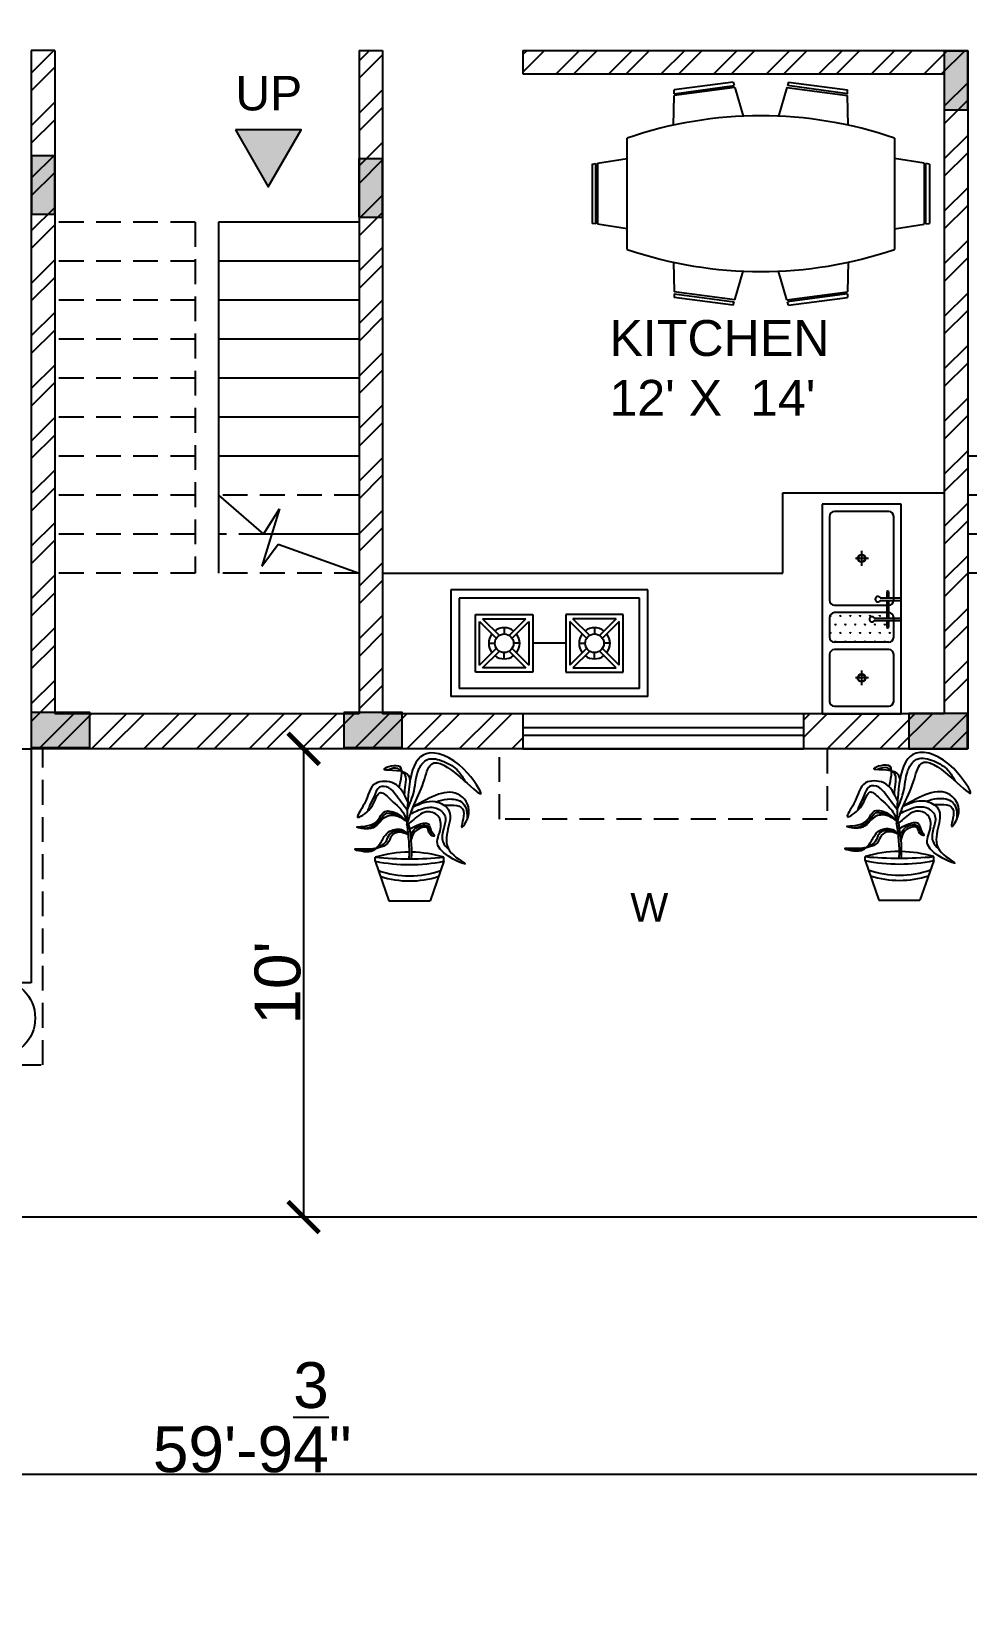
# Model space of a CAD drawing. Header units: inches. Extents: x 4042 to 9522, y 1055 to 2843.
# Drawn here: x 4408.4 to 4648.4, y 1054.6 to 1455.6 of the extents above; entities that cross this region are included whole.
import ezdxf

# ---------------------------------------------------------------- set-up
doc = ezdxf.new("R2010")
doc.units = ezdxf.units.IN
doc.linetypes.add('HIDDEN', pattern=[9.525, 6.35, -3.175])
doc.layers.get('0').update_dxf_attribs({"lineweight": 25})
for name, color, linetype in [('1.wall', 7, 'Continuous'), ('10.porch', 100, 'HIDDEN'), ('12.dimension', 8, 'Continuous'), ('3.window', 4, 'Continuous'), ('4.chajja', 6, 'HIDDEN'), ('5.hatching', 8, 'Continuous'), ('6.column', 1, 'Continuous'), ('7.furniture', 2, 'Continuous'), ('8.text', 3, 'Continuous'), ('9.stairs', 163, 'Continuous'), ('FURNITURE', 40, 'Continuous'), ('PLANTERS', 3, 'Continuous')]:
    doc.layers.add(name, color=color, linetype=linetype)
doc.styles.get("Standard").update_dxf_attribs({"font": 'arial.ttf'})
doc.linetypes.add('ZIGZAG', pattern='A,0.00254,-5.08,[131,ltypeshp.shx,S=5.08,R=0,X=-5.08,Y=0],-10.16,[131,ltypeshp.shx,S=5.08,R=180,X=5.08,Y=0],-5.08', length=20.32254)
doc.dimstyles.new('ISO-25', dxfattribs={"dimtxt": 11.75, "dimasz": 8, "dimexe": 1.25, "dimexo": 0.625, "dimtad": 1, "dimlunit": 4, "dimtxsty": 'Standard', "dimblk": 'ARCHTICK', "dimcen": 2.5, "dimadec": 0, "dimazin": 0, "dimtfac": 1, "dimtmove": 0, "dimatfit": 3, "dimfxl": 1, "dimarcsym": 0})

# ---------------------------------------------------------------- blocks, each defined once
blk = doc.blocks.new('DIN-TAB')
at = {"layer": 'FURNITURE'}
for p, q in [((-7.46, 51.08), (-23.32, 48.96)), ((-7.46, 51.08), (-7.17, 50.11)), ((7.46, 51.08), (7.17, 50.11)), ((7.46, 51.08), (23.32, 48.96)), ((-23.54, 39.35), (-23.35, 47.44)), ((-7.03, 49.62), (-23.36, 47.44)), ((-23.35, 47.95), (-7.18, 50.11)), ((-23.34, 47.95), (-23.32, 48.96)), ((-7.03, 49.62), (-4.73, 41.86)), ((7.03, 49.62), (4.73, 41.86)), ((7.03, 49.62), (23.36, 47.44)), ((23.35, 47.95), (7.18, 50.11)), ((23.34, 47.95), (23.32, 48.96)), ((23.54, 39.35), (23.35, 47.44)), ((-36, 5.99), (-36, 35.99)), ((36, 35.99), (36, 5.99)), ((-44, 29.23), (-36, 30.48)), ((44, 29.23), (36, 30.48)), ((-45.5, 28.99), (-44.5, 29.15)), ((-45.5, 28.99), (-45.5, 12.99)), ((-44.5, 12.83), (-44.5, 29.15)), ((-44, 29.22), (-44, 12.75)), ((44, 29.22), (44, 12.75)), ((44.5, 12.83), (44.5, 29.15)), ((45.5, 28.99), (44.5, 29.15)), ((45.5, 28.99), (45.5, 12.99)), ((-44.5, 12.84), (-45.5, 12.99)), ((-36, 11.51), (-44, 12.76)), ((36, 11.51), (44, 12.76)), ((44.5, 12.84), (45.5, 12.99)), ((-23.54, 2.64), (-23.35, -5.46)), ((-7.03, -7.64), (-4.73, 0.13)), ((7.03, -7.64), (4.73, 0.13)), ((23.54, 2.64), (23.35, -5.46)), ((-7.03, -7.64), (-23.36, -5.46)), ((-23.35, -5.97), (-7.18, -8.12)), ((-23.34, -5.97), (-23.32, -6.98)), ((-7.46, -9.09), (-23.32, -6.98)), ((-7.46, -9.09), (-7.17, -8.12)), ((7.03, -7.64), (23.36, -5.46)), ((7.46, -9.09), (7.17, -8.12)), ((23.35, -5.97), (7.18, -8.12)), ((7.46, -9.09), (23.32, -6.98)), ((23.34, -5.97), (23.32, -6.98))]:
    blk.add_line(p, q, dxfattribs=at)
for centre, start, end in [((0, -69.15), 71.0987, 108.9013), ((0, 111.13), 251.0987, 288.9013)]:
    blk.add_arc(centre, 111.13, start, end, dxfattribs=at)
blk = doc.blocks.new('gas')
at = {"layer": 'FURNITURE'}
for p, q in [((-12, 13), (-12, 0)), ((12, 13), (-12, 13)), ((-11, 12), (-11, 1)), ((11, 12), (-11, 12)), ((11, 1), (11, 12)), ((12, 0), (12, 13)), ((-9, 10), (-2, 10)), ((-9, 3), (-9, 10)), ((-2, 10), (-2, 3)), ((9, 10), (2, 10)), ((2, 10), (2, 3)), ((9, 3), (9, 10)), ((-8.5, 9.15), (-6.48, 7.13)), ((-8.5, 3.85), (-8.5, 9.15)), ((-8.15, 9.5), (-6.13, 7.48)), ((-8.15, 9.5), (-2.85, 9.5)), ((-5.5, 8.39), (-5.5, 7.64)), ((-4.87, 7.48), (-2.85, 9.5)), ((-4.52, 7.13), (-2.5, 9.15)), ((-2.5, 9.15), (-2.5, 3.85)), ((4.52, 7.13), (2.5, 9.15)), ((2.5, 9.15), (2.5, 3.85)), ((4.87, 7.48), (2.85, 9.5)), ((8.15, 9.5), (2.85, 9.5)), ((5.5, 8.39), (5.5, 7.64)), ((8.15, 9.5), (6.13, 7.48)), ((8.5, 9.15), (6.48, 7.13)), ((8.5, 3.85), (8.5, 9.15)), ((-8.5, 3.85), (-6.48, 5.87)), ((-7.39, 6.5), (-6.64, 6.5)), ((-4.52, 5.87), (-2.5, 3.85)), ((-3.61, 6.5), (-4.36, 6.5)), ((2, 6.5), (-2, 6.5)), ((4.52, 5.87), (2.5, 3.85)), ((3.61, 6.5), (4.36, 6.5)), ((8.5, 3.85), (6.48, 5.87)), ((7.39, 6.5), (6.64, 6.5)), ((-8.15, 3.5), (-6.13, 5.52)), ((-5.5, 4.61), (-5.5, 5.36)), ((-4.87, 5.52), (-2.85, 3.5)), ((4.87, 5.52), (2.85, 3.5)), ((5.5, 4.61), (5.5, 5.36)), ((8.15, 3.5), (6.13, 5.52)), ((-2, 3), (-9, 3)), ((-2.85, 3.5), (-8.15, 3.5)), ((2, 3), (9, 3)), ((2.85, 3.5), (8.15, 3.5)), ((12, 0), (-12, 0)), ((11, 1), (-11, 1))]:
    blk.add_line(p, q, dxfattribs=at)
for centre in [(-5.5, 6.5), (5.5, 6.5)]:
    blk.add_circle(centre, 1.14, dxfattribs=at)
for centre, start, end in [((-5.5, 6.5), 142.6054, 217.3946), ((-5.5, 6.5), 52.6054, 127.3946), ((-5.5, 6.5), 322.6054, 37.3946), ((5.5, 6.5), 142.6054, 217.3946), ((5.5, 6.5), 52.6054, 127.3946), ((5.5, 6.5), 322.6054, 37.3946), ((-5.5, 6.5), 232.6054, 307.3946), ((5.5, 6.5), 232.6054, 307.3946)]:
    blk.add_arc(centre, 1.89, start, end, dxfattribs=at)
blk = doc.blocks.new('2BOWL-SINK')
at = {"layer": 'FURNITURE'}
for p, q in [((0, 50.36), (0, 0)), ((18.96, 50.36), (0, 50.36)), ((18.96, 0), (18.96, 50.36)), ((1.78, 47.39), (1.78, 27.25)), ((16, 48.58), (2.96, 48.58)), ((17.18, 27.25), (17.18, 47.39)), ((9.48, 39.15), (9.48, 35.55)), ((11.15, 37.32), (8.01, 37.32)), ((1.78, 23.1), (1.78, 18.37)), ((1.89, 23.5), (2.18, 23.5)), ((1.96, 23.5), (1.91, 23.58)), ((2, 23.5), (2, 23.62)), ((2.04, 23.5), (2.04, 23.65)), ((2.07, 23.5), (2.07, 23.62)), ((2.11, 23.5), (2.16, 23.58)), ((2.96, 26.07), (16, 26.07)), ((16, 24.29), (2.96, 24.29)), ((4.26, 23.5), (4.55, 23.5)), ((4.33, 23.5), (4.28, 23.58)), ((4.37, 23.5), (4.37, 23.62)), ((4.41, 23.5), (4.41, 23.65)), ((4.44, 23.5), (4.44, 23.62)), ((4.48, 23.5), (4.53, 23.58)), ((6.63, 23.5), (6.92, 23.5)), ((6.7, 23.5), (6.65, 23.58)), ((6.74, 23.5), (6.74, 23.62)), ((6.77, 23.5), (6.77, 23.65)), ((6.81, 23.5), (6.81, 23.62)), ((6.85, 23.5), (6.9, 23.58)), ((9, 23.5), (9.29, 23.5)), ((9.07, 23.5), (9.02, 23.58)), ((9.11, 23.5), (9.11, 23.62)), ((9.14, 23.5), (9.14, 23.65)), ((9.18, 23.5), (9.18, 23.62)), ((9.22, 23.5), (9.27, 23.58)), ((11.37, 23.5), (11.66, 23.5)), ((11.44, 23.5), (11.39, 23.58)), ((11.48, 23.5), (11.48, 23.62)), ((11.51, 23.5), (11.51, 23.65)), ((11.55, 23.5), (11.55, 23.62)), ((11.59, 23.5), (11.64, 23.58)), ((13.74, 23.5), (14.03, 23.5)), ((13.81, 23.5), (13.76, 23.58)), ((13.85, 23.5), (13.85, 23.62)), ((13.88, 23.5), (13.88, 23.65)), ((13.92, 23.5), (13.92, 23.62)), ((13.96, 23.5), (14.01, 23.58)), ((17.18, 18.37), (17.18, 23.1)), ((1.89, 19.4), (2.18, 19.4)), ((1.96, 19.4), (1.91, 19.48)), ((2, 19.4), (2, 19.52)), ((2.04, 19.4), (2.04, 19.55)), ((2.07, 19.4), (2.07, 19.52)), ((2.11, 19.4), (2.16, 19.48)), ((3.07, 21.45), (3.37, 21.45)), ((3.15, 21.45), (3.1, 21.53)), ((3.18, 21.45), (3.18, 21.57)), ((3.22, 21.45), (3.22, 21.6)), ((3.26, 21.45), (3.26, 21.57)), ((3.29, 21.45), (3.34, 21.53)), ((4.26, 19.4), (4.55, 19.4)), ((4.33, 19.4), (4.28, 19.48)), ((4.37, 19.4), (4.37, 19.52)), ((4.41, 19.4), (4.41, 19.55)), ((4.44, 19.4), (4.44, 19.52)), ((4.48, 19.4), (4.53, 19.48)), ((5.44, 21.45), (5.74, 21.45)), ((5.52, 21.45), (5.47, 21.53)), ((5.55, 21.45), (5.55, 21.57)), ((5.59, 21.45), (5.59, 21.6)), ((5.63, 21.45), (5.63, 21.57)), ((5.66, 21.45), (5.71, 21.53)), ((6.63, 19.4), (6.92, 19.4)), ((6.7, 19.4), (6.65, 19.48)), ((6.74, 19.4), (6.74, 19.52)), ((6.77, 19.4), (6.77, 19.55)), ((6.81, 19.4), (6.81, 19.52)), ((6.85, 19.4), (6.9, 19.48)), ((7.81, 21.45), (8.11, 21.45)), ((7.89, 21.45), (7.84, 21.53)), ((7.92, 21.45), (7.92, 21.57)), ((7.96, 21.45), (7.96, 21.6)), ((8, 21.45), (8, 21.57)), ((8.03, 21.45), (8.08, 21.53)), ((9, 19.4), (9.29, 19.4)), ((9.07, 19.4), (9.02, 19.48)), ((9.11, 19.4), (9.11, 19.52)), ((9.14, 19.4), (9.14, 19.55)), ((9.18, 19.4), (9.18, 19.52)), ((9.22, 19.4), (9.27, 19.48)), ((10.18, 21.45), (10.48, 21.45)), ((10.26, 21.45), (10.21, 21.53)), ((10.29, 21.45), (10.29, 21.57)), ((10.33, 21.45), (10.33, 21.6)), ((10.37, 21.45), (10.37, 21.57)), ((10.4, 21.45), (10.45, 21.53)), ((11.37, 19.4), (11.66, 19.4)), ((11.44, 19.4), (11.39, 19.48)), ((11.48, 19.4), (11.48, 19.52)), ((11.51, 19.4), (11.51, 19.55)), ((11.55, 19.4), (11.55, 19.52)), ((11.59, 19.4), (11.64, 19.48)), ((12.55, 21.45), (12.85, 21.45)), ((12.62, 21.45), (12.58, 21.53)), ((12.66, 21.45), (12.66, 21.57)), ((12.7, 21.45), (12.7, 21.6)), ((12.74, 21.45), (12.74, 21.57)), ((12.77, 21.45), (12.82, 21.53)), ((13.74, 19.4), (14.03, 19.4)), ((13.81, 19.4), (13.76, 19.48)), ((13.85, 19.4), (13.85, 19.52)), ((13.88, 19.4), (13.88, 19.55)), ((13.92, 19.4), (13.92, 19.52)), ((13.96, 19.4), (14.01, 19.48)), ((14.92, 21.45), (15.22, 21.45)), ((14.99, 21.45), (14.95, 21.53)), ((15.03, 21.45), (15.03, 21.57)), ((15.07, 21.45), (15.07, 21.6)), ((15.11, 21.45), (15.11, 21.57)), ((15.14, 21.45), (15.19, 21.53)), ((16.11, 19.4), (16.4, 19.4)), ((16.18, 19.4), (16.13, 19.48)), ((16.22, 19.4), (16.22, 19.52)), ((16.25, 19.4), (16.25, 19.55)), ((16.29, 19.4), (16.29, 19.52)), ((16.33, 19.4), (16.37, 19.48)), ((16, 17.18), (2.96, 17.18)), ((16, 15.4), (2.96, 15.4)), ((3.07, 17.34), (3.37, 17.34)), ((3.15, 17.34), (3.1, 17.43)), ((3.18, 17.34), (3.18, 17.46)), ((3.22, 17.34), (3.22, 17.49)), ((3.26, 17.34), (3.26, 17.46)), ((3.29, 17.34), (3.34, 17.43)), ((5.44, 17.34), (5.74, 17.34)), ((5.52, 17.34), (5.47, 17.43)), ((5.55, 17.34), (5.55, 17.46)), ((5.59, 17.34), (5.59, 17.49)), ((5.63, 17.34), (5.63, 17.46)), ((5.66, 17.34), (5.71, 17.43)), ((7.81, 17.34), (8.11, 17.34)), ((7.89, 17.34), (7.84, 17.43)), ((7.92, 17.34), (7.92, 17.46)), ((7.96, 17.34), (7.96, 17.49)), ((8, 17.34), (8, 17.46)), ((8.03, 17.34), (8.08, 17.43)), ((10.18, 17.34), (10.48, 17.34)), ((10.26, 17.34), (10.21, 17.43)), ((10.29, 17.34), (10.29, 17.46)), ((10.33, 17.34), (10.33, 17.49)), ((10.37, 17.34), (10.37, 17.46)), ((10.4, 17.34), (10.45, 17.43)), ((12.55, 17.34), (12.85, 17.34)), ((12.62, 17.34), (12.58, 17.43)), ((12.66, 17.34), (12.66, 17.46)), ((12.7, 17.34), (12.7, 17.49)), ((12.74, 17.34), (12.74, 17.46)), ((12.77, 17.34), (12.82, 17.43)), ((14.92, 17.34), (15.22, 17.34)), ((14.99, 17.34), (14.95, 17.43)), ((15.03, 17.34), (15.03, 17.46)), ((15.07, 17.34), (15.07, 17.49)), ((15.11, 17.34), (15.11, 17.46)), ((15.14, 17.34), (15.19, 17.43)), ((1.78, 14.22), (1.78, 2.96)), ((17.18, 2.96), (17.18, 14.22)), ((11.15, 8.59), (8.01, 8.59)), ((9.48, 10.41), (9.48, 6.81)), ((0, 0), (18.96, 0)), ((2.96, 1.78), (16, 1.78))]:
    blk.add_line(p, q, dxfattribs=at)
at = {"layer": 'FURNITURE', "color": 7}
for p, q in [((13.95, 27.81), (18.85, 27.81)), ((13.95, 27.22), (18.85, 27.22)), ((15.55, 29.36), (15.55, 27.81)), ((15.55, 27.22), (15.55, 22.97)), ((15.91, 29.36), (15.91, 27.81)), ((15.91, 27.22), (15.91, 22.97)), ((12.53, 22.97), (18.85, 22.97)), ((12.53, 22.38), (18.85, 22.38)), ((15.55, 22.38), (15.55, 20.67)), ((15.91, 22.38), (15.91, 20.67))]:
    blk.add_line(p, q, dxfattribs=at)
at = {"layer": 'FURNITURE'}
for centre, radius in [((9.48, 37.32), 0.953), ((9.48, 37.32), 0.835), ((9.48, 8.59), 0.953), ((9.48, 8.59), 0.835)]:
    blk.add_circle(centre, radius, dxfattribs=at)
for centre, start, end in [((2.96, 47.39), 90, 180), ((16, 47.39), 0, 90), ((2.96, 27.25), 180, 270), ((16, 27.25), 270, 0), ((2.96, 23.1), 90, 180), ((16, 23.1), 0, 90), ((2.96, 18.37), 180, 270), ((2.96, 14.22), 90, 180), ((16, 18.37), 270, 0), ((16, 14.22), 0, 90), ((2.96, 2.96), 180, 270), ((16, 2.96), 270, 0)]:
    blk.add_arc(centre, 1.18, start, end, dxfattribs=at)
at = {"layer": 'FURNITURE', "color": 7}
for centre, radius, start, end in [((13.39, 27.52), 0.633, 27.8941, 332.1059), ((15.73, 29.1), 0.316, 54.3011, 125.6989), ((11.97, 22.67), 0.633, 27.8941, 332.1059), ((15.73, 21.07), 0.438, 245.0493, 294.9507)]:
    blk.add_arc(centre, radius, start, end, dxfattribs=at)
blk = doc.blocks.new('_ArchTick')
at = {"color": 0, "linetype": 'ByBlock', "const_width": 0.15}
blk.add_lwpolyline([(-0.5, -0.5), (0.5, 0.5)], dxfattribs=at)
blk = doc.blocks.new('*D240')
at = {"layer": '12.dimension', "color": 0, "lineweight": -2, "transparency": 16777216}
for p, q in [((4106.15, 1055.27), (4106.15, 1087.01)), ((4823.78, 1057.98), (4823.78, 1087.01)), ((4106.15, 1085.76), (4823.78, 1085.76))]:
    blk.add_line(p, q, dxfattribs=at)
at = {"layer": 'Defpoints', "color": 0, "transparency": 16777216}
for p in [(4823.78, 1085.76), (4106.15, 1054.65), (4823.78, 1057.35)]:
    blk.add_point(p, dxfattribs=at)
at = {"layer": '12.dimension', "color": 0, "lineweight": -2, "transparency": 16777216, "xscale": 8, "yscale": 8, "zscale": 8, "rotation": 180}
blk.add_blockref('_ArchTick', (4106.15, 1085.76), dxfattribs=at)
at = {"layer": '12.dimension', "color": 0, "lineweight": -2, "transparency": 16777216, "xscale": 8, "yscale": 8, "zscale": 8}
blk.add_blockref('_ArchTick', (4823.78, 1085.76), dxfattribs=at)
at = {"layer": '12.dimension', "color": 0, "transparency": 16777216, "insert": (4464.97, 1100.32), "char_height": 11.75, "attachment_point": 5}
blk.add_mtext('59\'-9{\\H1x;\\S3/4;}"', dxfattribs=at)
blk = doc.blocks.new('*D246')
at = {"layer": '12.dimension', "color": 0, "lineweight": -2, "transparency": 16777216}
for p, q in [((4478.16, 1271.69), (4478.16, 1151.69)), ((4478.78, 1271.69), (4479.41, 1271.69)), ((4478.78, 1151.69), (4479.41, 1151.69))]:
    blk.add_line(p, q, dxfattribs=at)
at = {"layer": 'Defpoints', "color": 0, "transparency": 16777216}
for p in [(4478.16, 1271.69), (4478.16, 1151.69), (4478.16, 1151.69)]:
    blk.add_point(p, dxfattribs=at)
at = {"layer": '12.dimension', "color": 0, "lineweight": -2, "transparency": 16777216, "xscale": 8, "yscale": 8, "zscale": 8}
for p, rotation in [((4478.16, 1271.69), 90), ((4478.16, 1151.69), 270)]:
    blk.add_blockref('_ArchTick', p, dxfattribs=dict(at, rotation=rotation))
at = {"layer": '12.dimension', "color": 0, "transparency": 16777216, "insert": (4471.53, 1211.69), "char_height": 11.75, "attachment_point": 5, "rotation": 90}
blk.add_mtext("10'", dxfattribs=at)
blk = doc.blocks.new('PLANT-ELEV')
at = {"layer": 'PLANTERS', "color": 24}
for p, q in [((-3.02, 8.71), (-3.02, 9.59)), ((-3.02, 8.71), (0, 0)), ((12.1, 8.71), (9.08, 0)), ((12.1, 8.71), (12.1, 9.59)), ((0, 0), (9.08, 0))]:
    blk.add_line(p, q, dxfattribs=at)
for centre, radius, start, end in [((4.54, -15.33), 26.04, 90.1993, 106.8813), ((4.54, -15.33), 26.04, 73.1187, 89.097), ((4.54, 94.44), 85.19, 264.9077, 275.0923), ((4.54, 46.46), 38.5, 258.6745, 281.3255)]:
    blk.add_arc(centre, radius, start, end, dxfattribs=at)
at = {"layer": 'PLANTERS', "color": 24, "linetype": 'ZIGZAG', "ltscale": 0.05}
for centre, start, end in [((4.54, 25.84), 250.3018, 289.6982), ((4.54, 24.7), 251.6383, 288.3617)]:
    blk.add_arc(centre, 20.35, start, end, dxfattribs=at)
at = {"layer": 'PLANTERS'}
for points in [[(3.93, 16.74), (8.22, 32.43), (16.51, 29.01), (20.23, 23.59), (15.65, 27.3), (9.37, 30.15), (7.65, 26.15), (5.36, 20.73), (3.93, 16.74)], [(2.26, 25.01), (2.77, 27.58), (2.48, 29.5), (-1.11, 29.05), (3.98, 28.01), (4.62, 26.44)], [(4.16, 21.8), (1.08, 25.87), (-2.93, 25.87), (-5.5, 21.3), (-6.93, 18.45), (-4.07, 20.45), (-1.78, 23.87), (0.5, 22.16), (3.36, 19.02), (3.93, 17.31)], [(12.19, 21.06), (16.45, 19.72), (16.07, 16.22), (17.45, 18.47), (15.7, 23.23), (5.36, 20.73)], [(5.36, 20.73), (10.22, 21.87), (13.08, 20.16), (13.37, 11.03), (16.79, 8.17), (10.79, 12.17), (11.37, 15.88), (10.79, 18.73), (8.22, 19.59), (5.08, 17.59), (3.93, 16.74)], [(3.87, 17.52), (2, 19.1), (-0.87, 19.68), (-3.46, 16.95), (-7.06, 16.23), (-4.04, 15.94), (-0.87, 18.38), (1.72, 18.67), (2.73, 18.25), (3.87, 17.52)], [(4.51, 15.78), (6.24, 16.68), (8.71, 16.94), (9.26, 15.58), (9.94, 14.23), (9.02, 14.72), (8.52, 15.95), (5.81, 15.28), (4.84, 13.15)], [(4.21, 14.53), (2.35, 15.1), (0.6, 14.32), (-0.31, 12.64), (-7.45, 11.27), (-5.57, 10.89), (-3.43, 11.14), (-2.33, 12.05), (-1.03, 14.13), (0.21, 15.36), (3.06, 15.55), (4.19, 14.7)]]:
    blk.add_spline(points, degree=3, dxfattribs=at)
at = {"layer": 'PLANTERS', "color": 64}
for points in [[(4.04, 20.01), (5.52, 24.19), (6.69, 29.22), (8.47, 31.13), (12.1, 30.7), (15.29, 28.61), (16.86, 26.24)], [(3.43, 23.33), (3.66, 25.53), (3.54, 27.8), (2.75, 28.58), (1.94, 29.15), (-0.27, 28.84)], [(4.04, 20.01), (1.38, 23.5), (-0.03, 24.92), (-2.06, 25.04), (-3.29, 23.01), (-4.28, 20.93), (-4.76, 19.69)], [(4.76, 19.16), (7.74, 20.4), (10.47, 20.4), (12.38, 18.59), (12.08, 15.97), (11.88, 13.05), (13.19, 11.3)], [(10.42, 21.83), (12.89, 22.41), (16.32, 21.51), (17.12, 19.89), (17.23, 17.89)], [(3.87, 17.52), (2.1, 18.82), (0.97, 19.18), (0, 19.23), (-0.52, 19.28), (-1.49, 18.36), (-2.72, 17.08), (-3.9, 16.26), (-5.81, 15.91)], [(4.19, 14.7), (2.92, 15.27), (2, 15.43), (0, 14.5), (-0.72, 13.02), (-2.01, 11.94), (-2.77, 11.53), (-5.03, 11.07), (-6.22, 10.98)], [(4.7, 14.38), (5.87, 16), (7.39, 16.61), (8.26, 16.57), (8.98, 15.8), (9.18, 15.08), (9.3, 14.48)]]:
    blk.add_spline(points, degree=3, dxfattribs=at)
at = {"layer": 'PLANTERS'}
for points, knots in [([(3.93, 16.74), (4.25, 14.3), (4.58, 11.8), (4.4, 9.31), (4.4, 9.25)], [0, 0, 0, 0, 4.8245, 4.938357, 4.938357, 4.938357, 4.938357]), ([(4.32, 17.01), (4.55, 15.53), (4.95, 12.95), (4.99, 10.35), (4.86, 9.25)], [0, 0, 0, 0, 2.953473, 5.132253, 5.132253, 5.132253, 5.132253])]:
    blk.add_open_spline(points, degree=3, knots=knots, dxfattribs=at)

msp = doc.modelspace()

# ---------------------------------------------------------------- hatches: boundary and pattern name
at = {"layer": '5.hatching'}
h = msp.add_hatch(dxfattribs=at)
h.set_pattern_fill('ANSI32', color=256)
h.paths.add_polyline_path([(4765.359, 1556.694), (4756.359, 1556.694), (4756.359, 1502.694), (4660.359, 1502.694), (4660.359, 1493.694), (4696.359, 1493.694), (4696.359, 1450.694), (4696.359, 1444.694), (4696.359, 1439.694), (4702.359, 1439.694), (4702.359, 1493.694), (4756.359, 1493.694), (4756.359, 1433.694), (4765.359, 1433.694)])
h.paths.add_polyline_path([(4765.359, 1379.694), (4756.359, 1379.694), (4756.359, 1355.694), (4702.359, 1355.694), (4702.359, 1373.694), (4696.359, 1373.694), (4696.359, 1355.694), (4684.359, 1355.694), (4684.359, 1346.694), (4765.359, 1346.694)])
h.paths.add_polyline_path([(4648.359, 1450.694), (4534.359, 1450.694), (4534.359, 1444.694), (4642.359, 1444.694), (4642.359, 1280.694), (4606.359, 1280.694), (4606.359, 1271.694), (4648.359, 1271.694), (4648.359, 1346.694), (4648.359, 1355.694)])
h.paths.add_polyline_path([(4498.359, 1450.694), (4492.359, 1450.694), (4492.359, 1280.694), (4414.359, 1280.694), (4414.359, 1450.694), (4408.359, 1450.694), (4408.359, 1271.694), (4534.359, 1271.694), (4534.359, 1280.694), (4498.359, 1280.694)])
h.paths.add_polyline_path([(4624.359, 1682.694), (4660.359, 1682.694), (4660.359, 1691.694), (4582.359, 1691.694), (4582.359, 1682.694), (4618.359, 1682.694), (4618.359, 1502.694), (4522.359, 1502.694), (4522.359, 1493.694), (4624.359, 1493.694)])
h.paths.add_polyline_path([(4765.359, 1691.694), (4720.359, 1691.694), (4720.359, 1682.694), (4756.359, 1682.694), (4756.359, 1628.694), (4765.359, 1628.694)])
at = {"layer": '8.text'}
h = msp.add_hatch(color=1, dxfattribs=at)
h.dxf.hatch_style = 1
h.paths.add_polyline_path([(4648.359, 1450.479), (4642.359, 1450.479), (4642.359, 1435.479), (4648.359, 1435.479)])
h = msp.add_hatch(color=1, dxfattribs=at)
h.dxf.hatch_style = 1
h.paths.add_polyline_path([(4477.541, 1430.312), (4460.676, 1430.312), (4469.108, 1415.706)])
h = msp.add_hatch(color=1, dxfattribs=at)
h.dxf.hatch_style = 1
h.paths.add_polyline_path([(4414.396, 1423.709), (4408.396, 1423.709), (4408.396, 1408.709), (4414.396, 1408.709)])
h = msp.add_hatch(color=1, dxfattribs=at)
h.dxf.hatch_style = 1
h.paths.add_polyline_path([(4498.349, 1422.938), (4492.349, 1422.938), (4492.349, 1407.938), (4498.349, 1407.938)])
h = msp.add_hatch(color=1, dxfattribs=at)
h.dxf.hatch_style = 1
h.paths.add_polyline_path([(4408.359, 1281.002), (4408.359, 1272.002), (4423.359, 1272.002), (4423.359, 1281.002)])
h = msp.add_hatch(color=1, dxfattribs=at)
h.dxf.hatch_style = 1
h.paths.add_polyline_path([(4488.45, 1281.002), (4488.45, 1272.002), (4503.45, 1272.002), (4503.45, 1281.002)])
h = msp.add_hatch(color=1, dxfattribs=at)
h.dxf.hatch_style = 1
h.paths.add_polyline_path([(4633.285, 1280.715), (4633.285, 1271.715), (4648.285, 1271.715), (4648.285, 1280.715)])

# ---------------------------------------------------------------- linework, layer by layer
for p, q in [((4414.359, 1450.694), (4408.359, 1450.694)), ((4408.359, 1450.694), (4408.359, 1271.694)), ((4414.359, 1450.694), (4414.359, 1280.694)), ((4492.359, 1450.694), (4498.359, 1450.694)), ((4492.359, 1450.694), (4492.359, 1280.694)), ((4498.359, 1450.694), (4498.359, 1280.694)), ((4534.359, 1450.694), (4534.359, 1444.694)), ((4534.359, 1450.694), (4648.359, 1450.694)), ((4648.359, 1450.694), (4648.359, 1355.694)), ((4534.359, 1444.694), (4642.359, 1444.694)), ((4642.359, 1444.694), (4642.359, 1280.694)), ((4642.359, 1346.694), (4642.359, 1280.694)), ((4648.359, 1346.694), (4648.359, 1271.694)), ((4492.359, 1280.694), (4414.359, 1280.694)), ((4642.359, 1280.694), (4498.359, 1280.694)), ((4648.359, 1271.694), (4408.359, 1271.694))]:
    msp.add_line(p, q)
at = {"color": 1}
msp.add_line((4825.359, 1151.694), (4105.359, 1151.694), dxfattribs=at)
at = {"layer": '1.wall'}
msp.add_line((4648.359, 1355.694), (4648.359, 1346.694), dxfattribs=at)
at = {"layer": '10.porch', "linetype": 'HIDDEN'}
msp.add_lwpolyline([(4165.262, 1271.694), (4165.262, 1272.694), (4165.359, 1286.694), (4147.359, 1286.694), (4147.359, 1190.694), (4411.359, 1190.694), (4411.359, 1271.694)], dxfattribs=at)
at = {"layer": '3.window', "color": 85, "true_color": 0x58ba48}
for p, q in [((4534.359, 1277.194), (4606.359, 1277.194)), ((4534.359, 1275.194), (4606.359, 1275.194))]:
    msp.add_line(p, q, dxfattribs=at)
at = {"layer": '3.window'}
msp.add_lwpolyline([(4534.359, 1271.694), (4606.359, 1271.694), (4606.359, 1280.694), (4534.359, 1280.694)], close=True, dxfattribs=at)
at = {"layer": '4.chajja', "linetype": 'HIDDEN'}
msp.add_lwpolyline([(4612.359, 1271.694), (4612.359, 1253.694), (4528.359, 1253.694), (4528.359, 1271.694)], dxfattribs=at)
at = {"layer": '6.column'}
msp.add_circle((4399.359, 1202.694), 10, dxfattribs=at)
at = {"layer": '7.furniture'}
for p, q in [((4601.01, 1316.694), (4601.01, 1337.272)), ((4601.01, 1337.272), (4642.359, 1337.272)), ((4498.359, 1316.694), (4601.01, 1316.694))]:
    msp.add_line(p, q, dxfattribs=at)
at = {"layer": '8.text', "color": 1}
for points in [[(4642.359, 1435.479), (4648.359, 1435.479), (4648.359, 1450.479), (4642.359, 1450.479)], [(4460.676, 1430.312), (4469.108, 1415.706), (4477.541, 1430.312)], [(4408.396, 1408.709), (4414.396, 1408.709), (4414.396, 1423.709), (4408.396, 1423.709)], [(4492.349, 1407.938), (4498.349, 1407.938), (4498.349, 1422.938), (4492.349, 1422.938)], [(4408.359, 1281.002), (4408.359, 1272.002), (4423.359, 1272.002), (4423.359, 1281.002)], [(4488.45, 1281.002), (4488.45, 1272.002), (4503.45, 1272.002), (4503.45, 1281.002)], [(4633.285, 1280.715), (4633.285, 1271.715), (4648.285, 1271.715), (4648.285, 1280.715)]]:
    msp.add_lwpolyline(points, close=True, dxfattribs=at)
at = {"layer": '9.stairs', "linetype": 'HIDDEN'}
for p, q in [((4450.359, 1406.694), (4414.359, 1406.694)), ((4450.359, 1406.694), (4450.359, 1316.694)), ((4450.359, 1396.694), (4414.359, 1396.694)), ((4450.359, 1386.694), (4414.359, 1386.694)), ((4450.359, 1376.694), (4414.359, 1376.694)), ((4450.359, 1366.694), (4414.359, 1366.694)), ((4450.359, 1356.694), (4414.359, 1356.694)), ((4450.359, 1346.694), (4414.359, 1346.694)), ((4450.359, 1336.694), (4414.359, 1336.694)), ((4492.359, 1336.694), (4456.359, 1336.694)), ((4450.359, 1326.694), (4414.359, 1326.694)), ((4467.882, 1326.694), (4456.359, 1326.694)), ((4450.359, 1316.694), (4414.359, 1316.694)), ((4492.359, 1316.694), (4456.359, 1316.694))]:
    msp.add_line(p, q, dxfattribs=at)
at = {"layer": '9.stairs'}
for p, q in [((4492.359, 1406.694), (4456.359, 1406.694)), ((4456.359, 1406.694), (4456.359, 1316.694)), ((4492.359, 1396.694), (4456.359, 1396.694)), ((4492.359, 1386.694), (4456.359, 1386.694)), ((4492.359, 1376.694), (4456.359, 1376.694)), ((4492.359, 1366.694), (4456.359, 1366.694)), ((4492.359, 1356.694), (4456.359, 1356.694)), ((4492.359, 1346.694), (4456.359, 1346.694)), ((4684.359, 1346.694), (4648.359, 1346.694)), ((4456.359, 1336.694), (4467.882, 1326.694)), ((4696.359, 1336.694), (4648.359, 1336.694)), ((4471.945, 1333.189), (4467.471, 1318.524)), ((4467.882, 1326.694), (4471.945, 1333.189)), ((4467.471, 1318.524), (4471.67, 1324.189)), ((4492.359, 1326.694), (4467.882, 1326.694)), ((4471.67, 1324.189), (4492.359, 1316.694)), ((4696.359, 1326.694), (4648.359, 1326.694)), ((4696.359, 1316.694), (4648.359, 1316.694)), ((4348.359, 1271.694), (4408.359, 1271.694)), ((4408.359, 1271.694), (4408.359, 1211.694)), ((4408.359, 1211.694), (4348.359, 1211.694))]:
    msp.add_line(p, q, dxfattribs=at)

# ---------------------------------------------------------------- block references
at = {"layer": '12.dimension', "xscale": 1.161730840642143, "yscale": 1.161730840642143, "zscale": 1.161730840642143}
for p in [(4500.034, 1232.774), (4625.582, 1232.926)]:
    msp.add_blockref('PLANT-ELEV', p, dxfattribs=at)
at = {"layer": '7.furniture'}
for name, p, xscale, yscale, zscale in [('DIN-TAB', (4595.334, 1394.021), 0.950901450467429, 0.950901450467429, 0.950901450467429), ('2BOWL-SINK', (4611.055, 1280.711), 1.066743366310831, 1.066743366310831, 1.066743366310831), ('gas', (4541.14, 1285.073), 2.103822471341752, 2.103822471341752, 2.103822471341752)]:
    msp.add_blockref(name, p, dxfattribs=dict(at, xscale=xscale, yscale=yscale, zscale=zscale))

# ---------------------------------------------------------------- texts
at = {"layer": '8.text', "color": 2, "attachment_point": 1}
for s, width, gutter_width, insert, char_height in [('UP', 111.04448, 44.087, (4460.676, 1444.149), 8.8174), ('W', 170.1567, 36.985, (4561.881, 1234.76), 7.397)]:
    msp.add_mtext_dynamic_manual_height_columns(s, width=width, gutter_width=gutter_width, heights=[0], dxfattribs=dict(at, insert=insert, char_height=char_height))
at = {"layer": '8.text', "insert": (4556.526, 1381.596), "char_height": 9.2038, "attachment_point": 1}
msp.add_mtext_dynamic_manual_height_columns("KITCHEN\\P12' X  14'", width=334.15904, gutter_width=46.019, heights=[0], dxfattribs=at)

# ---------------------------------------------------------------- dimensions: what is measured, and where the dimension line sits
at = {"layer": '12.dimension'}
dim = msp.add_linear_dim(base=(4478.158, 1151.694), p1=(4478.158, 1271.694), p2=(4478.158, 1151.694), angle=90, dimstyle='ISO-25', dxfattribs=at)
dim.commit()
dim.dimension.update_dxf_attribs({"geometry": '*D246', "text_midpoint": (4471.534, 1211.694)})
dim = msp.add_linear_dim(base=(4823.782, 1085.763), p1=(4106.149, 1054.646), p2=(4823.782, 1057.352), dimstyle='ISO-25', dxfattribs=at)
dim.commit()
dim.dimension.update_dxf_attribs({"geometry": '*D240', "text_midpoint": (4464.966, 1100.325)})

doc.saveas('drawing.dxf')
